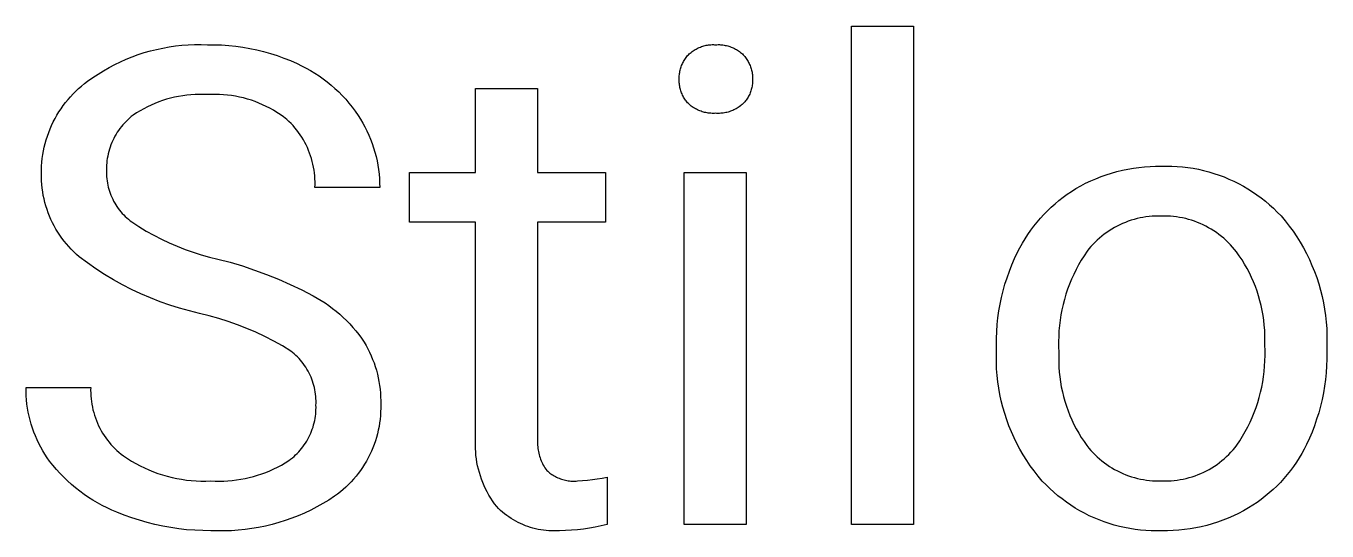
# Model space of a CAD drawing. Header units: millimetres. Extents: x -1893 to 2799, y -925 to 2353.
# Drawn here: x 1375.3 to 1449, y -719 to -690.5 of the extents above; entities that cross this region are included whole.
import ezdxf

# ---------------------------------------------------------------- set-up
doc = ezdxf.new("R2010")
doc.units = ezdxf.units.MM
doc.header["$MEASUREMENT"] = 0
doc.layers.add('Domyslna', color=7, linetype='Continuous', true_color=0x000000)

msp = doc.modelspace()

# ---------------------------------------------------------------- linework, layer by layer
at = {"layer": 'Domyslna'}
for p, q in [((1422.044, -718.653), (1422.044, -690.467)), ((1422.044, -690.467), (1425.556, -690.467)), ((1425.556, -690.467), (1425.556, -718.653)), ((1381.686, -692.085), (1382.03, -691.973)), ((1382.03, -691.973), (1382.378, -691.874)), ((1382.378, -691.874), (1382.729, -691.786)), ((1382.729, -691.786), (1383.082, -691.711)), ((1383.082, -691.711), (1383.438, -691.648)), ((1383.438, -691.648), (1383.796, -691.596)), ((1383.796, -691.596), (1384.156, -691.557)), ((1384.156, -691.557), (1384.516, -691.531)), ((1384.516, -691.531), (1384.877, -691.516)), ((1384.877, -691.516), (1385.239, -691.514)), ((1385.239, -691.514), (1385.6, -691.524)), ((1385.6, -691.524), (1386.002, -691.524)), ((1386.002, -691.524), (1386.404, -691.538)), ((1386.404, -691.538), (1386.805, -691.565)), ((1386.805, -691.565), (1387.205, -691.606)), ((1387.205, -691.606), (1387.603, -691.662)), ((1387.603, -691.662), (1387.999, -691.73)), ((1387.999, -691.73), (1388.393, -691.813)), ((1388.393, -691.813), (1388.783, -691.909)), ((1388.783, -691.909), (1389.17, -692.018)), ((1412.919, -692), (1412.971, -691.956)), ((1412.971, -691.956), (1413.025, -691.915)), ((1413.025, -691.915), (1413.08, -691.875)), ((1413.08, -691.875), (1413.136, -691.837)), ((1413.136, -691.837), (1413.194, -691.802)), ((1413.194, -691.802), (1413.253, -691.768)), ((1413.253, -691.768), (1413.313, -691.736)), ((1413.313, -691.736), (1413.374, -691.706)), ((1413.374, -691.706), (1413.436, -691.679)), ((1413.436, -691.679), (1413.499, -691.653)), ((1413.499, -691.653), (1413.562, -691.63)), ((1413.562, -691.63), (1413.627, -691.608)), ((1413.627, -691.608), (1413.692, -691.59)), ((1413.692, -691.59), (1413.758, -691.573)), ((1413.758, -691.573), (1413.824, -691.558)), ((1413.824, -691.558), (1413.891, -691.546)), ((1413.891, -691.546), (1413.958, -691.536)), ((1413.958, -691.536), (1414.026, -691.528)), ((1414.026, -691.528), (1414.093, -691.523)), ((1414.093, -691.523), (1414.161, -691.52)), ((1414.161, -691.52), (1414.229, -691.519)), ((1414.229, -691.519), (1414.297, -691.521)), ((1414.297, -691.521), (1414.365, -691.524)), ((1414.365, -691.524), (1414.433, -691.521)), ((1414.433, -691.521), (1414.501, -691.519)), ((1414.501, -691.519), (1414.569, -691.52)), ((1414.569, -691.52), (1414.637, -691.523)), ((1414.637, -691.523), (1414.705, -691.529)), ((1414.705, -691.529), (1414.773, -691.537)), ((1414.773, -691.537), (1414.84, -691.547)), ((1414.84, -691.547), (1414.907, -691.559)), ((1414.907, -691.559), (1414.974, -691.573)), ((1414.974, -691.573), (1415.04, -691.59)), ((1415.04, -691.59), (1415.106, -691.609)), ((1415.106, -691.609), (1415.17, -691.63)), ((1415.17, -691.63), (1415.234, -691.654)), ((1415.234, -691.654), (1415.298, -691.679)), ((1415.298, -691.679), (1415.36, -691.707)), ((1415.36, -691.707), (1415.421, -691.737)), ((1415.421, -691.737), (1415.482, -691.768)), ((1415.482, -691.768), (1415.541, -691.802)), ((1415.541, -691.802), (1415.599, -691.838)), ((1415.599, -691.838), (1415.656, -691.876)), ((1415.656, -691.876), (1415.711, -691.915)), ((1415.711, -691.915), (1415.766, -691.957)), ((1415.766, -691.957), (1415.818, -692)), ((1380.034, -692.813), (1380.355, -692.645)), ((1380.355, -692.645), (1380.68, -692.488)), ((1380.68, -692.488), (1381.011, -692.342)), ((1381.011, -692.342), (1381.347, -692.208)), ((1381.347, -692.208), (1381.686, -692.085)), ((1389.17, -692.018), (1389.553, -692.141)), ((1389.553, -692.141), (1389.932, -692.276)), ((1389.932, -692.276), (1390.305, -692.425)), ((1390.305, -692.425), (1390.673, -692.587)), ((1390.673, -692.587), (1390.932, -692.71)), ((1390.932, -692.71), (1391.187, -692.842)), ((1412.411, -692.767), (1412.434, -692.705)), ((1412.434, -692.705), (1412.459, -692.644)), ((1412.459, -692.644), (1412.487, -692.583)), ((1412.487, -692.583), (1412.516, -692.524)), ((1412.516, -692.524), (1412.547, -692.466)), ((1412.547, -692.466), (1412.581, -692.408)), ((1412.581, -692.408), (1412.616, -692.352)), ((1412.616, -692.352), (1412.653, -692.298)), ((1412.653, -692.298), (1412.692, -692.244)), ((1412.692, -692.244), (1412.732, -692.192)), ((1412.732, -692.192), (1412.775, -692.141)), ((1412.775, -692.141), (1412.818, -692.091)), ((1412.818, -692.091), (1412.868, -692.045)), ((1412.868, -692.045), (1412.919, -692)), ((1415.818, -692), (1415.87, -692.045)), ((1415.87, -692.045), (1415.919, -692.091)), ((1415.919, -692.091), (1415.964, -692.14)), ((1415.964, -692.14), (1416.007, -692.191)), ((1416.007, -692.191), (1416.048, -692.243)), ((1416.048, -692.243), (1416.087, -692.297)), ((1416.087, -692.297), (1416.125, -692.351)), ((1416.125, -692.351), (1416.161, -692.407)), ((1416.161, -692.407), (1416.194, -692.464)), ((1416.194, -692.464), (1416.226, -692.523)), ((1416.226, -692.523), (1416.256, -692.582)), ((1416.256, -692.582), (1416.284, -692.642)), ((1416.284, -692.642), (1416.309, -692.703)), ((1416.309, -692.703), (1416.333, -692.765)), ((1378.817, -693.591), (1379.111, -693.381)), ((1379.111, -693.381), (1379.412, -693.182)), ((1379.412, -693.182), (1379.72, -692.992)), ((1379.72, -692.992), (1380.034, -692.813)), ((1391.187, -692.842), (1391.437, -692.983)), ((1391.437, -692.983), (1391.682, -693.132)), ((1391.682, -693.132), (1391.921, -693.29)), ((1391.921, -693.29), (1392.155, -693.456)), ((1412.296, -693.415), (1412.298, -693.349)), ((1412.297, -693.481), (1412.296, -693.415)), ((1412.298, -693.349), (1412.302, -693.283)), ((1412.302, -693.283), (1412.308, -693.217)), ((1412.308, -693.217), (1412.316, -693.151)), ((1412.316, -693.151), (1412.326, -693.086)), ((1412.326, -693.086), (1412.339, -693.021)), ((1412.339, -693.021), (1412.354, -692.957)), ((1412.354, -692.957), (1412.371, -692.893)), ((1412.371, -692.893), (1412.39, -692.829)), ((1412.39, -692.829), (1412.411, -692.767)), ((1416.333, -692.765), (1416.355, -692.828)), ((1416.355, -692.828), (1416.374, -692.891)), ((1416.374, -692.891), (1416.391, -692.955)), ((1416.391, -692.955), (1416.406, -693.02)), ((1416.406, -693.02), (1416.419, -693.085)), ((1416.419, -693.085), (1416.43, -693.151)), ((1416.43, -693.151), (1416.438, -693.216)), ((1416.438, -693.216), (1416.444, -693.282)), ((1416.444, -693.282), (1416.448, -693.349)), ((1416.448, -693.349), (1416.45, -693.415)), ((1416.45, -693.415), (1416.449, -693.481)), ((1378.003, -694.304), (1378.156, -694.15)), ((1378.156, -694.15), (1378.314, -694.002)), ((1378.314, -694.002), (1378.477, -693.86)), ((1378.477, -693.86), (1378.645, -693.723)), ((1378.645, -693.723), (1378.817, -693.591)), ((1392.155, -693.456), (1392.383, -693.63)), ((1392.383, -693.63), (1392.605, -693.811)), ((1392.605, -693.811), (1392.82, -694.001)), ((1392.82, -694.001), (1393.029, -694.197)), ((1400.777, -698.747), (1400.777, -693.991)), ((1400.777, -693.991), (1404.288, -693.991)), ((1404.288, -693.991), (1404.288, -698.747)), ((1412.296, -693.547), (1412.297, -693.481)), ((1412.297, -693.612), (1412.296, -693.547)), ((1412.301, -693.678), (1412.297, -693.612)), ((1412.307, -693.743), (1412.301, -693.678)), ((1412.315, -693.808), (1412.307, -693.743)), ((1412.325, -693.872), (1412.315, -693.808)), ((1412.338, -693.937), (1412.325, -693.872)), ((1412.352, -694), (1412.338, -693.937)), ((1412.369, -694.064), (1412.352, -694)), ((1412.388, -694.126), (1412.369, -694.064)), ((1412.409, -694.188), (1412.388, -694.126)), ((1412.433, -694.249), (1412.409, -694.188)), ((1416.335, -694.19), (1416.311, -694.251)), ((1416.356, -694.128), (1416.335, -694.19)), ((1416.375, -694.065), (1416.356, -694.128)), ((1416.393, -694.002), (1416.375, -694.065)), ((1416.408, -693.938), (1416.393, -694.002)), ((1416.42, -693.873), (1416.408, -693.938)), ((1416.431, -693.809), (1416.42, -693.873)), ((1416.439, -693.743), (1416.431, -693.809)), ((1416.445, -693.678), (1416.439, -693.743)), ((1416.449, -693.613), (1416.445, -693.678)), ((1416.449, -693.481), (1416.45, -693.547)), ((1416.45, -693.547), (1416.449, -693.613)), ((1377.445, -694.966), (1377.576, -694.794)), ((1377.576, -694.794), (1377.713, -694.626)), ((1377.713, -694.626), (1377.855, -694.462)), ((1377.855, -694.462), (1378.003, -694.304)), ((1382.628, -694.841), (1382.413, -694.934)), ((1382.845, -694.755), (1382.628, -694.841)), ((1383.066, -694.678), (1382.845, -694.755)), ((1383.289, -694.607), (1383.066, -694.678)), ((1383.514, -694.545), (1383.289, -694.607)), ((1383.742, -694.49), (1383.514, -694.545)), ((1383.971, -694.444), (1383.742, -694.49)), ((1384.201, -694.405), (1383.971, -694.444)), ((1384.433, -694.375), (1384.201, -694.405)), ((1384.666, -694.352), (1384.433, -694.375)), ((1384.899, -694.338), (1384.666, -694.352)), ((1385.133, -694.331), (1384.899, -694.338)), ((1385.367, -694.333), (1385.133, -694.331)), ((1385.6, -694.343), (1385.367, -694.333)), ((1385.829, -694.332), (1385.6, -694.343)), ((1386.059, -694.33), (1385.829, -694.332)), ((1386.288, -694.335), (1386.059, -694.33)), ((1386.517, -694.349), (1386.288, -694.335)), ((1386.745, -694.37), (1386.517, -694.349)), ((1386.972, -694.4), (1386.745, -694.37)), ((1387.199, -694.437), (1386.972, -694.4)), ((1387.423, -694.482), (1387.199, -694.437)), ((1387.647, -694.535), (1387.423, -694.482)), ((1387.868, -694.596), (1387.647, -694.535)), ((1388.087, -694.664), (1387.868, -694.596)), ((1388.303, -694.74), (1388.087, -694.664)), ((1388.516, -694.823), (1388.303, -694.74)), ((1388.727, -694.914), (1388.516, -694.823)), ((1388.934, -695.012), (1388.727, -694.914)), ((1393.029, -694.197), (1393.23, -694.401)), ((1393.23, -694.401), (1393.425, -694.612)), ((1393.425, -694.612), (1393.612, -694.829)), ((1393.612, -694.829), (1393.791, -695.053)), ((1412.458, -694.31), (1412.433, -694.249)), ((1412.486, -694.369), (1412.458, -694.31)), ((1412.515, -694.428), (1412.486, -694.369)), ((1412.546, -694.485), (1412.515, -694.428)), ((1412.58, -694.541), (1412.546, -694.485)), ((1412.615, -694.596), (1412.58, -694.541)), ((1412.652, -694.65), (1412.615, -694.596)), ((1412.691, -694.703), (1412.652, -694.65)), ((1412.732, -694.754), (1412.691, -694.703)), ((1412.774, -694.804), (1412.732, -694.754)), ((1412.818, -694.852), (1412.774, -694.804)), ((1412.871, -694.899), (1412.818, -694.852)), ((1412.924, -694.945), (1412.871, -694.899)), ((1415.867, -694.899), (1415.813, -694.945)), ((1415.919, -694.852), (1415.867, -694.899)), ((1415.964, -694.804), (1415.919, -694.852)), ((1416.007, -694.755), (1415.964, -694.804)), ((1416.049, -694.704), (1416.007, -694.755)), ((1416.088, -694.651), (1416.049, -694.704)), ((1416.126, -694.598), (1416.088, -694.651)), ((1416.162, -694.543), (1416.126, -694.598)), ((1416.195, -694.486), (1416.162, -694.543)), ((1416.227, -694.429), (1416.195, -694.486)), ((1416.257, -694.371), (1416.227, -694.429)), ((1416.285, -694.311), (1416.257, -694.371)), ((1416.311, -694.251), (1416.285, -694.311)), ((1376.982, -695.698), (1377.088, -695.509)), ((1377.088, -695.509), (1377.201, -695.324)), ((1377.201, -695.324), (1377.32, -695.143)), ((1377.32, -695.143), (1377.445, -694.966)), ((1381.293, -695.59), (1381.192, -695.675)), ((1381.396, -695.507), (1381.293, -695.59)), ((1381.592, -695.379), (1381.396, -695.507)), ((1381.791, -695.257), (1381.592, -695.379)), ((1381.995, -695.142), (1381.791, -695.257)), ((1382.202, -695.034), (1381.995, -695.142)), ((1382.413, -694.934), (1382.202, -695.034)), ((1389.138, -695.118), (1388.934, -695.012)), ((1389.338, -695.23), (1389.138, -695.118)), ((1389.534, -695.349), (1389.338, -695.23)), ((1389.725, -695.475), (1389.534, -695.349)), ((1389.912, -695.608), (1389.725, -695.475)), ((1390.095, -695.747), (1389.912, -695.608)), ((1393.791, -695.053), (1393.963, -695.283)), ((1393.963, -695.283), (1394.126, -695.518)), ((1394.126, -695.518), (1394.264, -695.733)), ((1412.979, -694.989), (1412.924, -694.945)), ((1413.036, -695.03), (1412.979, -694.989)), ((1413.094, -695.07), (1413.036, -695.03)), ((1413.154, -695.108), (1413.094, -695.07)), ((1413.214, -695.143), (1413.154, -695.108)), ((1413.276, -695.177), (1413.214, -695.143)), ((1413.339, -695.208), (1413.276, -695.177)), ((1413.403, -695.237), (1413.339, -695.208)), ((1413.468, -695.264), (1413.403, -695.237)), ((1413.534, -695.289), (1413.468, -695.264)), ((1413.601, -695.311), (1413.534, -695.289)), ((1413.668, -695.331), (1413.601, -695.311)), ((1413.736, -695.349), (1413.668, -695.331)), ((1413.805, -695.364), (1413.736, -695.349)), ((1413.874, -695.377), (1413.805, -695.364)), ((1413.944, -695.387), (1413.874, -695.377)), ((1414.013, -695.396), (1413.944, -695.387)), ((1414.084, -695.401), (1414.013, -695.396)), ((1414.154, -695.405), (1414.084, -695.401)), ((1414.224, -695.405), (1414.154, -695.405)), ((1414.294, -695.404), (1414.224, -695.405)), ((1414.365, -695.4), (1414.294, -695.404)), ((1414.435, -695.404), (1414.365, -695.4)), ((1414.506, -695.405), (1414.435, -695.404)), ((1414.576, -695.404), (1414.506, -695.405)), ((1414.647, -695.401), (1414.576, -695.404)), ((1414.717, -695.395), (1414.647, -695.401)), ((1414.788, -695.387), (1414.717, -695.395)), ((1414.857, -695.376), (1414.788, -695.387)), ((1414.927, -695.363), (1414.857, -695.376)), ((1414.996, -695.348), (1414.927, -695.363)), ((1415.064, -695.33), (1414.996, -695.348)), ((1415.132, -695.31), (1415.064, -695.33)), ((1415.199, -695.288), (1415.132, -695.31)), ((1415.265, -695.263), (1415.199, -695.288)), ((1415.331, -695.236), (1415.265, -695.263)), ((1415.395, -695.207), (1415.331, -695.236)), ((1415.458, -695.176), (1415.395, -695.207)), ((1415.521, -695.143), (1415.458, -695.176)), ((1415.582, -695.107), (1415.521, -695.143)), ((1415.641, -695.069), (1415.582, -695.107)), ((1415.7, -695.03), (1415.641, -695.069)), ((1415.757, -694.988), (1415.7, -695.03)), ((1415.813, -694.945), (1415.757, -694.988)), ((1376.622, -696.485), (1376.702, -696.284)), ((1376.702, -696.284), (1376.788, -696.086)), ((1376.788, -696.086), (1376.882, -695.89)), ((1376.882, -695.89), (1376.982, -695.698)), ((1380.576, -696.366), (1380.502, -696.476)), ((1380.653, -696.259), (1380.576, -696.366)), ((1380.735, -696.154), (1380.653, -696.259)), ((1380.819, -696.052), (1380.735, -696.154)), ((1380.907, -695.953), (1380.819, -696.052)), ((1380.999, -695.857), (1380.907, -695.953)), ((1381.094, -695.765), (1380.999, -695.857)), ((1381.192, -695.675), (1381.094, -695.765)), ((1390.216, -695.86), (1390.095, -695.747)), ((1390.333, -695.978), (1390.216, -695.86)), ((1390.446, -696.099), (1390.333, -695.978)), ((1390.554, -696.224), (1390.446, -696.099)), ((1390.659, -696.353), (1390.554, -696.224)), ((1390.759, -696.486), (1390.659, -696.353)), ((1394.264, -695.733), (1394.393, -695.952)), ((1394.393, -695.952), (1394.515, -696.175)), ((1394.515, -696.175), (1394.63, -696.402)), ((1376.371, -697.314), (1376.423, -697.104)), ((1376.423, -697.104), (1376.482, -696.896)), ((1376.482, -696.896), (1376.548, -696.689)), ((1376.548, -696.689), (1376.622, -696.485)), ((1380.192, -697.061), (1380.142, -697.183)), ((1380.246, -696.939), (1380.192, -697.061)), ((1380.304, -696.82), (1380.246, -696.939)), ((1380.366, -696.703), (1380.304, -696.82)), ((1380.432, -696.589), (1380.366, -696.703)), ((1380.502, -696.476), (1380.432, -696.589)), ((1390.854, -696.621), (1390.759, -696.486)), ((1390.945, -696.76), (1390.854, -696.621)), ((1391.031, -696.902), (1390.945, -696.76)), ((1391.112, -697.046), (1391.031, -696.902)), ((1391.188, -697.194), (1391.112, -697.046)), ((1394.63, -696.402), (1394.736, -696.634)), ((1394.736, -696.634), (1394.834, -696.868)), ((1394.834, -696.868), (1394.924, -697.107)), ((1394.924, -697.107), (1395.005, -697.348)), ((1376.258, -697.954), (1376.288, -697.74)), ((1376.288, -697.74), (1376.326, -697.526)), ((1376.326, -697.526), (1376.371, -697.314)), ((1379.958, -697.819), (1379.935, -697.949)), ((1379.986, -697.689), (1379.958, -697.819)), ((1380.019, -697.561), (1379.986, -697.689)), ((1380.056, -697.434), (1380.019, -697.561)), ((1380.097, -697.308), (1380.056, -697.434)), ((1380.142, -697.183), (1380.097, -697.308)), ((1391.259, -697.344), (1391.188, -697.194)), ((1391.325, -697.496), (1391.259, -697.344)), ((1391.386, -697.65), (1391.325, -697.496)), ((1391.441, -697.806), (1391.386, -697.65)), ((1391.491, -697.964), (1391.441, -697.806)), ((1395.005, -697.348), (1395.078, -697.592)), ((1395.078, -697.592), (1395.143, -697.838)), ((1395.143, -697.838), (1395.199, -698.086)), ((1376.209, -698.819), (1376.21, -698.602)), ((1376.21, -698.602), (1376.219, -698.385)), ((1376.219, -698.385), (1376.235, -698.169)), ((1376.235, -698.169), (1376.258, -697.954)), ((1379.886, -698.477), (1379.885, -698.609)), ((1379.891, -698.344), (1379.886, -698.477)), ((1379.901, -698.212), (1379.891, -698.344)), ((1379.916, -698.08), (1379.901, -698.212)), ((1379.935, -697.949), (1379.916, -698.08)), ((1391.536, -698.124), (1391.491, -697.964)), ((1391.575, -698.285), (1391.536, -698.124)), ((1391.609, -698.448), (1391.575, -698.285)), ((1391.637, -698.611), (1391.609, -698.448)), ((1395.199, -698.086), (1395.246, -698.336)), ((1395.246, -698.336), (1395.285, -698.588)), ((1395.285, -698.588), (1395.314, -698.841)), ((1437.375, -698.62), (1437.684, -698.556)), ((1437.684, -698.556), (1437.995, -698.502)), ((1437.995, -698.502), (1438.308, -698.459)), ((1438.308, -698.459), (1438.623, -698.427)), ((1438.623, -698.427), (1438.938, -698.405)), ((1438.938, -698.405), (1439.253, -698.394)), ((1439.253, -698.394), (1439.569, -698.395)), ((1439.569, -698.395), (1439.872, -698.388)), ((1439.872, -698.388), (1440.175, -698.393)), ((1440.175, -698.393), (1440.478, -698.407)), ((1440.478, -698.407), (1440.78, -698.432)), ((1440.78, -698.432), (1441.08, -698.468)), ((1441.08, -698.468), (1441.38, -698.513)), ((1441.38, -698.513), (1441.677, -698.569)), ((1441.677, -698.569), (1441.973, -698.636)), ((1376.21, -699.023), (1376.209, -698.819)), ((1376.217, -699.228), (1376.21, -699.023)), ((1376.232, -699.432), (1376.217, -699.228)), ((1379.885, -698.609), (1379.889, -698.741)), ((1379.889, -698.741), (1379.891, -698.863)), ((1379.891, -698.863), (1379.897, -698.983)), ((1379.897, -698.983), (1379.908, -699.104)), ((1379.908, -699.104), (1379.923, -699.224)), ((1379.923, -699.224), (1379.942, -699.344)), ((1391.659, -698.775), (1391.637, -698.611)), ((1391.676, -698.94), (1391.659, -698.775)), ((1391.688, -699.106), (1391.676, -698.94)), ((1391.693, -699.271), (1391.688, -699.106)), ((1391.694, -699.437), (1391.693, -699.271)), ((1395.314, -698.841), (1395.335, -699.094)), ((1395.335, -699.094), (1395.347, -699.349)), ((1397.04, -701.566), (1397.04, -698.747)), ((1397.04, -698.747), (1400.777, -698.747)), ((1404.288, -698.747), (1408.119, -698.747)), ((1408.119, -698.747), (1408.119, -701.566)), ((1412.582, -718.653), (1412.582, -698.747)), ((1412.582, -698.747), (1416.093, -698.747)), ((1416.093, -698.747), (1416.093, -718.653)), ((1435.297, -699.361), (1435.582, -699.225)), ((1435.582, -699.225), (1435.871, -699.099)), ((1435.871, -699.099), (1436.165, -698.982)), ((1436.165, -698.982), (1436.463, -698.876)), ((1436.463, -698.876), (1436.764, -698.78)), ((1436.764, -698.78), (1437.068, -698.695)), ((1437.068, -698.695), (1437.375, -698.62)), ((1441.973, -698.636), (1442.266, -698.712)), ((1442.266, -698.712), (1442.556, -698.798)), ((1442.556, -698.798), (1442.844, -698.895)), ((1442.844, -698.895), (1443.127, -699.001)), ((1443.127, -699.001), (1443.407, -699.117)), ((1443.407, -699.117), (1443.683, -699.243)), ((1443.683, -699.243), (1443.954, -699.378)), ((1376.253, -699.636), (1376.232, -699.432)), ((1376.281, -699.839), (1376.253, -699.636)), ((1376.316, -700.041), (1376.281, -699.839)), ((1376.358, -700.241), (1376.316, -700.041)), ((1379.942, -699.344), (1379.965, -699.462)), ((1379.965, -699.462), (1379.993, -699.58)), ((1379.993, -699.58), (1380.024, -699.697)), ((1380.024, -699.697), (1380.06, -699.813)), ((1380.06, -699.813), (1380.099, -699.927)), ((1380.099, -699.927), (1380.143, -700.04)), ((1380.143, -700.04), (1380.19, -700.152)), ((1391.688, -699.603), (1391.694, -699.437)), ((1395.35, -699.603), (1391.688, -699.603)), ((1395.347, -699.349), (1395.35, -699.603)), ((1434.017, -700.151), (1434.253, -699.98)), ((1434.253, -699.98), (1434.495, -699.817)), ((1434.495, -699.817), (1434.741, -699.662)), ((1434.741, -699.662), (1435.016, -699.507)), ((1435.016, -699.507), (1435.297, -699.361)), ((1443.954, -699.378), (1444.22, -699.522)), ((1444.22, -699.522), (1444.482, -699.675)), ((1444.482, -699.675), (1444.737, -699.837)), ((1444.737, -699.837), (1444.987, -700.008)), ((1444.987, -700.008), (1445.231, -700.188)), ((1376.407, -700.44), (1376.358, -700.241)), ((1376.463, -700.637), (1376.407, -700.44)), ((1376.525, -700.833), (1376.463, -700.637)), ((1380.19, -700.152), (1380.241, -700.262)), ((1380.241, -700.262), (1380.296, -700.369)), ((1380.296, -700.369), (1380.355, -700.475)), ((1380.355, -700.475), (1380.417, -700.579)), ((1380.417, -700.579), (1380.483, -700.68)), ((1380.483, -700.68), (1380.553, -700.779)), ((1380.553, -700.779), (1380.626, -700.876)), ((1433.135, -700.911), (1433.346, -700.71)), ((1433.346, -700.71), (1433.564, -700.516)), ((1433.564, -700.516), (1433.787, -700.329)), ((1433.787, -700.329), (1434.017, -700.151)), ((1445.231, -700.188), (1445.469, -700.376)), ((1445.469, -700.376), (1445.7, -700.571)), ((1445.7, -700.571), (1445.924, -700.775)), ((1445.924, -700.775), (1446.142, -700.986)), ((1376.593, -701.026), (1376.525, -700.833)), ((1376.668, -701.216), (1376.593, -701.026)), ((1376.75, -701.404), (1376.668, -701.216)), ((1376.838, -701.589), (1376.75, -701.404)), ((1380.626, -700.876), (1380.702, -700.97)), ((1380.702, -700.97), (1380.782, -701.061)), ((1380.782, -701.061), (1380.864, -701.15)), ((1380.864, -701.15), (1380.95, -701.235)), ((1380.95, -701.235), (1381.039, -701.318)), ((1381.039, -701.318), (1381.13, -701.397)), ((1381.13, -701.397), (1381.224, -701.474)), ((1381.224, -701.474), (1381.321, -701.546)), ((1381.321, -701.546), (1381.727, -701.811)), ((1432.545, -701.554), (1432.735, -701.333)), ((1432.735, -701.333), (1432.932, -701.118)), ((1432.932, -701.118), (1433.135, -700.911)), ((1437.71, -701.508), (1437.549, -701.569)), ((1437.873, -701.453), (1437.71, -701.508)), ((1438.038, -701.403), (1437.873, -701.453)), ((1438.205, -701.359), (1438.038, -701.403)), ((1438.372, -701.321), (1438.205, -701.359)), ((1438.541, -701.288), (1438.372, -701.321)), ((1438.711, -701.261), (1438.541, -701.288)), ((1438.882, -701.24), (1438.711, -701.261)), ((1439.053, -701.225), (1438.882, -701.24)), ((1439.225, -701.215), (1439.053, -701.225)), ((1439.397, -701.211), (1439.225, -701.215)), ((1439.569, -701.213), (1439.397, -701.211)), ((1439.744, -701.211), (1439.569, -701.213)), ((1439.919, -701.214), (1439.744, -701.211)), ((1440.094, -701.224), (1439.919, -701.214)), ((1440.268, -701.239), (1440.094, -701.224)), ((1440.441, -701.26), (1440.268, -701.239)), ((1440.614, -701.287), (1440.441, -701.26)), ((1440.786, -701.32), (1440.614, -701.287)), ((1440.956, -701.359), (1440.786, -701.32)), ((1441.125, -701.403), (1440.956, -701.359)), ((1441.293, -701.453), (1441.125, -701.403)), ((1441.459, -701.509), (1441.293, -701.453)), ((1441.622, -701.57), (1441.459, -701.509)), ((1446.142, -700.986), (1446.351, -701.205)), ((1446.351, -701.205), (1446.588, -701.487)), ((1446.588, -701.487), (1446.815, -701.777)), ((1376.932, -701.771), (1376.838, -701.589)), ((1377.032, -701.95), (1376.932, -701.771)), ((1377.139, -702.125), (1377.032, -701.95)), ((1377.251, -702.296), (1377.139, -702.125)), ((1381.727, -701.811), (1382.143, -702.062)), ((1382.143, -702.062), (1382.567, -702.298)), ((1400.777, -701.566), (1397.04, -701.566)), ((1400.777, -713.768), (1400.777, -701.566)), ((1408.119, -701.566), (1404.288, -701.566)), ((1404.288, -701.566), (1404.288, -713.814)), ((1431.865, -702.499), (1432.023, -702.254)), ((1432.023, -702.254), (1432.189, -702.015)), ((1432.189, -702.015), (1432.363, -701.782)), ((1432.363, -701.782), (1432.545, -701.554)), ((1436.352, -702.24), (1436.216, -702.346)), ((1436.491, -702.139), (1436.352, -702.24)), ((1436.634, -702.042), (1436.491, -702.139)), ((1436.779, -701.951), (1436.634, -702.042)), ((1436.928, -701.864), (1436.779, -701.951)), ((1437.079, -701.782), (1436.928, -701.864)), ((1437.234, -701.706), (1437.079, -701.782)), ((1437.39, -701.635), (1437.234, -701.706)), ((1437.549, -701.569), (1437.39, -701.635)), ((1441.784, -701.637), (1441.622, -701.57)), ((1441.943, -701.709), (1441.784, -701.637)), ((1442.1, -701.787), (1441.943, -701.709)), ((1442.254, -701.87), (1442.1, -701.787)), ((1442.405, -701.958), (1442.254, -701.87)), ((1442.553, -702.051), (1442.405, -701.958)), ((1442.698, -702.149), (1442.553, -702.051)), ((1442.839, -702.252), (1442.698, -702.149)), ((1442.977, -702.359), (1442.839, -702.252)), ((1446.815, -701.777), (1447.032, -702.075)), ((1447.032, -702.075), (1447.238, -702.381)), ((1377.369, -702.464), (1377.251, -702.296)), ((1377.492, -702.627), (1377.369, -702.464)), ((1377.621, -702.786), (1377.492, -702.627)), ((1377.755, -702.941), (1377.621, -702.786)), ((1377.895, -703.091), (1377.755, -702.941)), ((1382.567, -702.298), (1382.998, -702.52)), ((1382.998, -702.52), (1383.437, -702.726)), ((1383.437, -702.726), (1383.883, -702.918)), ((1383.883, -702.918), (1384.335, -703.094)), ((1431.441, -703.263), (1431.574, -703.003)), ((1431.574, -703.003), (1431.715, -702.749)), ((1431.715, -702.749), (1431.865, -702.499)), ((1435.596, -702.94), (1435.484, -703.071)), ((1435.712, -702.813), (1435.596, -702.94)), ((1435.832, -702.69), (1435.712, -702.813)), ((1435.956, -702.571), (1435.832, -702.69)), ((1436.084, -702.456), (1435.956, -702.571)), ((1436.216, -702.346), (1436.084, -702.456)), ((1443.111, -702.471), (1442.977, -702.359)), ((1443.241, -702.588), (1443.111, -702.471)), ((1443.367, -702.709), (1443.241, -702.588)), ((1443.489, -702.834), (1443.367, -702.709)), ((1443.607, -702.964), (1443.489, -702.834)), ((1443.72, -703.097), (1443.607, -702.964)), ((1447.238, -702.381), (1447.434, -702.693)), ((1447.434, -702.693), (1447.618, -703.012)), ((1447.618, -703.012), (1447.792, -703.337)), ((1378.039, -703.236), (1377.895, -703.091)), ((1378.188, -703.377), (1378.039, -703.236)), ((1378.342, -703.512), (1378.188, -703.377)), ((1378.81, -703.861), (1378.342, -703.512)), ((1384.335, -703.094), (1384.793, -703.255)), ((1384.793, -703.255), (1385.256, -703.4)), ((1385.256, -703.4), (1385.724, -703.529)), ((1385.724, -703.529), (1386.196, -703.642)), ((1386.196, -703.642), (1386.895, -703.829)), ((1431.12, -703.97), (1431.275, -703.613)), ((1431.275, -703.613), (1431.441, -703.263)), ((1435.048, -703.712), (1434.897, -703.973)), ((1435.208, -703.456), (1435.048, -703.712)), ((1435.377, -703.206), (1435.208, -703.456)), ((1435.484, -703.071), (1435.377, -703.206)), ((1443.829, -703.234), (1443.72, -703.097)), ((1443.992, -703.462), (1443.829, -703.234)), ((1444.147, -703.697), (1443.992, -703.462)), ((1444.294, -703.936), (1444.147, -703.697)), ((1447.792, -703.337), (1447.954, -703.668)), ((1447.954, -703.668), (1448.104, -704.005)), ((1379.29, -704.195), (1378.81, -703.861)), ((1379.78, -704.513), (1379.29, -704.195)), ((1386.895, -703.829), (1387.588, -704.036)), ((1387.588, -704.036), (1388.275, -704.265)), ((1388.275, -704.265), (1388.954, -704.515)), ((1430.848, -704.697), (1430.978, -704.331)), ((1430.978, -704.331), (1431.12, -703.97)), ((1434.754, -704.239), (1434.621, -704.51)), ((1434.897, -703.973), (1434.754, -704.239)), ((1444.433, -704.18), (1444.294, -703.936)), ((1444.564, -704.429), (1444.433, -704.18)), ((1444.686, -704.682), (1444.564, -704.429)), ((1448.104, -704.005), (1448.243, -704.346)), ((1448.243, -704.346), (1448.37, -704.692)), ((1380.281, -704.813), (1379.78, -704.513)), ((1380.792, -705.097), (1380.281, -704.813)), ((1381.312, -705.363), (1380.792, -705.097)), ((1388.954, -704.515), (1389.625, -704.785)), ((1389.625, -704.785), (1390.287, -705.076)), ((1390.287, -705.076), (1390.941, -705.387)), ((1430.626, -705.441), (1430.731, -705.067)), ((1430.731, -705.067), (1430.848, -704.697)), ((1434.382, -705.064), (1434.276, -705.347)), ((1434.497, -704.785), (1434.382, -705.064)), ((1434.621, -704.51), (1434.497, -704.785)), ((1444.799, -704.94), (1444.686, -704.682)), ((1444.903, -705.201), (1444.799, -704.94)), ((1444.999, -705.465), (1444.903, -705.201)), ((1448.37, -704.692), (1448.484, -705.043)), ((1448.484, -705.043), (1448.586, -705.397)), ((1381.841, -705.612), (1381.312, -705.363)), ((1382.378, -705.843), (1381.841, -705.612)), ((1382.922, -706.055), (1382.378, -705.843)), ((1390.941, -705.387), (1391.584, -705.718)), ((1391.584, -705.718), (1391.813, -705.846)), ((1391.813, -705.846), (1392.038, -705.982)), ((1430.455, -706.198), (1430.534, -705.818)), ((1430.534, -705.818), (1430.626, -705.441)), ((1434.095, -705.922), (1434.018, -706.214)), ((1434.181, -705.633), (1434.095, -705.922)), ((1434.276, -705.347), (1434.181, -705.633)), ((1445.085, -705.732), (1444.999, -705.465)), ((1445.162, -706.003), (1445.085, -705.732)), ((1448.586, -705.397), (1448.676, -705.754)), ((1448.676, -705.754), (1448.754, -706.114)), ((1383.473, -706.249), (1382.922, -706.055)), ((1384.03, -706.424), (1383.473, -706.249)), ((1384.593, -706.581), (1384.03, -706.424)), ((1385.161, -706.718), (1384.593, -706.581)), ((1392.038, -705.982), (1392.258, -706.124)), ((1392.258, -706.124), (1392.474, -706.274)), ((1392.474, -706.274), (1392.684, -706.431)), ((1392.684, -706.431), (1392.89, -706.595)), ((1392.89, -706.595), (1393.09, -706.765)), ((1430.336, -706.966), (1430.389, -706.581)), ((1430.389, -706.581), (1430.455, -706.198)), ((1433.952, -706.508), (1433.895, -706.805)), ((1434.018, -706.214), (1433.952, -706.508)), ((1445.23, -706.275), (1445.162, -706.003)), ((1445.288, -706.55), (1445.23, -706.275)), ((1445.338, -706.827), (1445.288, -706.55)), ((1448.754, -706.114), (1448.819, -706.477)), ((1448.819, -706.477), (1448.871, -706.842)), ((1385.706, -706.851), (1385.161, -706.718)), ((1386.247, -707.001), (1385.706, -706.851)), ((1386.782, -707.171), (1386.247, -707.001)), ((1387.311, -707.358), (1386.782, -707.171)), ((1387.833, -707.563), (1387.311, -707.358)), ((1393.09, -706.765), (1393.284, -706.942)), ((1393.284, -706.942), (1393.472, -707.125)), ((1393.472, -707.125), (1393.654, -707.314)), ((1393.654, -707.314), (1393.83, -707.509)), ((1430.269, -707.739), (1430.296, -707.352)), ((1430.296, -707.352), (1430.336, -706.966)), ((1433.813, -707.403), (1433.787, -707.703)), ((1433.849, -707.103), (1433.813, -707.403)), ((1433.895, -706.805), (1433.849, -707.103)), ((1445.377, -707.105), (1445.338, -706.827)), ((1445.407, -707.385), (1445.377, -707.105)), ((1445.428, -707.665), (1445.407, -707.385)), ((1448.871, -706.842), (1448.91, -707.208)), ((1448.91, -707.208), (1448.937, -707.576)), ((1388.348, -707.786), (1387.833, -707.563)), ((1388.855, -708.026), (1388.348, -707.786)), ((1389.353, -708.283), (1388.855, -708.026)), ((1393.83, -707.509), (1394, -707.709)), ((1394, -707.709), (1394.163, -707.915)), ((1394.163, -707.915), (1394.319, -708.126)), ((1394.319, -708.126), (1394.468, -708.342)), ((1430.255, -708.516), (1430.256, -708.127)), ((1430.256, -708.127), (1430.269, -707.739)), ((1433.771, -708.005), (1433.765, -708.306)), ((1433.787, -707.703), (1433.771, -708.005)), ((1445.439, -707.946), (1445.428, -707.665)), ((1445.44, -708.227), (1445.439, -707.946)), ((1448.937, -707.576), (1448.951, -707.944)), ((1448.951, -707.944), (1448.952, -708.313)), ((1389.843, -708.557), (1389.353, -708.283)), ((1390.323, -708.847), (1389.843, -708.557)), ((1390.421, -708.925), (1390.323, -708.847)), ((1394.468, -708.342), (1394.578, -708.531)), ((1394.578, -708.531), (1394.681, -708.722)), ((1394.681, -708.722), (1394.778, -708.918)), ((1430.244, -709.122), (1430.255, -708.755)), ((1430.255, -708.755), (1430.255, -708.516)), ((1433.765, -708.306), (1433.769, -708.608)), ((1433.769, -708.608), (1433.784, -708.909)), ((1433.784, -708.909), (1433.774, -709.19)), ((1445.432, -708.507), (1445.44, -708.227)), ((1445.445, -708.806), (1445.432, -708.507)), ((1445.448, -709.106), (1445.445, -708.806)), ((1448.952, -708.313), (1448.94, -708.681)), ((1448.94, -708.681), (1448.94, -708.92)), ((1390.517, -709.006), (1390.421, -708.925)), ((1390.61, -709.091), (1390.517, -709.006)), ((1390.7, -709.178), (1390.61, -709.091)), ((1390.786, -709.269), (1390.7, -709.178)), ((1390.87, -709.363), (1390.786, -709.269)), ((1390.95, -709.459), (1390.87, -709.363)), ((1391.027, -709.558), (1390.95, -709.459)), ((1391.1, -709.66), (1391.027, -709.558)), ((1394.778, -708.918), (1394.868, -709.116)), ((1394.868, -709.116), (1394.952, -709.317)), ((1394.952, -709.317), (1395.029, -709.521)), ((1395.029, -709.521), (1395.098, -709.727)), ((1430.246, -709.489), (1430.244, -709.122)), ((1430.26, -709.856), (1430.246, -709.489)), ((1433.774, -709.19), (1433.775, -709.472)), ((1433.775, -709.472), (1433.785, -709.753)), ((1445.425, -709.703), (1445.442, -709.405)), ((1445.442, -709.405), (1445.448, -709.106)), ((1448.94, -709.305), (1448.928, -709.689)), ((1448.94, -708.92), (1448.94, -709.305)), ((1391.17, -709.764), (1391.1, -709.66)), ((1391.236, -709.871), (1391.17, -709.764)), ((1391.299, -709.98), (1391.236, -709.871)), ((1391.358, -710.091), (1391.299, -709.98)), ((1391.412, -710.203), (1391.358, -710.091)), ((1391.463, -710.318), (1391.412, -710.203)), ((1391.51, -710.435), (1391.463, -710.318)), ((1395.098, -709.727), (1395.161, -709.936)), ((1395.161, -709.936), (1395.217, -710.146)), ((1395.217, -710.146), (1395.266, -710.359)), ((1395.266, -710.359), (1395.308, -710.573)), ((1430.287, -710.222), (1430.26, -709.856)), ((1430.327, -710.586), (1430.287, -710.222)), ((1433.785, -709.753), (1433.804, -710.033)), ((1433.804, -710.033), (1433.833, -710.313)), ((1433.833, -710.313), (1433.872, -710.592)), ((1445.316, -710.594), (1445.362, -710.298)), ((1445.362, -710.298), (1445.399, -710.001)), ((1445.399, -710.001), (1445.425, -709.703)), ((1448.902, -710.073), (1448.864, -710.455)), ((1448.928, -709.689), (1448.902, -710.073)), ((1375.338, -711.142), (1375.337, -710.908)), ((1375.337, -710.908), (1378.997, -710.908)), ((1378.997, -710.908), (1378.993, -711.067)), ((1378.993, -711.067), (1378.996, -711.226)), ((1391.553, -710.553), (1391.51, -710.435)), ((1391.592, -710.672), (1391.553, -710.553)), ((1391.626, -710.793), (1391.592, -710.672)), ((1391.656, -710.914), (1391.626, -710.793)), ((1391.683, -711.037), (1391.656, -710.914)), ((1391.704, -711.161), (1391.683, -711.037)), ((1395.308, -710.573), (1395.343, -710.788)), ((1395.343, -710.788), (1395.37, -711.004)), ((1395.37, -711.004), (1395.39, -711.221)), ((1430.38, -710.95), (1430.327, -710.586)), ((1430.445, -711.311), (1430.38, -710.95)), ((1433.872, -710.592), (1433.92, -710.869)), ((1433.92, -710.869), (1433.978, -711.144)), ((1445.194, -711.18), (1445.26, -710.888)), ((1445.26, -710.888), (1445.316, -710.594)), ((1448.812, -710.836), (1448.749, -711.215)), ((1448.864, -710.455), (1448.812, -710.836)), ((1375.347, -711.375), (1375.338, -711.142)), ((1375.364, -711.609), (1375.347, -711.375)), ((1375.389, -711.841), (1375.364, -711.609)), ((1375.422, -712.073), (1375.389, -711.841)), ((1378.996, -711.226), (1379.004, -711.385)), ((1379.004, -711.385), (1379.017, -711.543)), ((1379.017, -711.543), (1379.036, -711.701)), ((1379.036, -711.701), (1379.06, -711.858)), ((1391.722, -711.285), (1391.704, -711.161)), ((1391.735, -711.41), (1391.722, -711.285)), ((1391.744, -711.535), (1391.735, -711.41)), ((1391.749, -711.66), (1391.744, -711.535)), ((1391.745, -711.911), (1391.749, -711.786)), ((1391.749, -711.786), (1391.749, -711.66)), ((1395.39, -711.221), (1395.403, -711.438)), ((1395.403, -711.438), (1395.409, -711.656)), ((1395.409, -711.656), (1395.407, -711.874)), ((1430.522, -711.669), (1430.445, -711.311)), ((1430.612, -712.025), (1430.522, -711.669)), ((1433.978, -711.144), (1434.044, -711.417)), ((1434.044, -711.417), (1434.121, -711.688)), ((1434.121, -711.688), (1434.206, -711.956)), ((1444.939, -712.04), (1445.034, -711.756)), ((1445.034, -711.756), (1445.119, -711.469)), ((1445.119, -711.469), (1445.194, -711.18)), ((1448.672, -711.592), (1448.583, -711.966)), ((1448.749, -711.215), (1448.672, -711.592)), ((1375.463, -712.303), (1375.422, -712.073)), ((1375.511, -712.532), (1375.463, -712.303)), ((1375.568, -712.759), (1375.511, -712.532)), ((1379.06, -711.858), (1379.09, -712.014)), ((1379.09, -712.014), (1379.125, -712.17)), ((1379.125, -712.17), (1379.165, -712.323)), ((1379.165, -712.323), (1379.211, -712.476)), ((1379.211, -712.476), (1379.262, -712.626)), ((1391.695, -712.659), (1391.714, -712.535)), ((1391.714, -712.535), (1391.728, -712.411)), ((1391.728, -712.411), (1391.739, -712.286)), ((1391.739, -712.286), (1391.745, -712.161)), ((1391.747, -712.036), (1391.745, -711.911)), ((1391.745, -712.161), (1391.747, -712.036)), ((1395.391, -712.499), (1395.371, -712.707)), ((1395.403, -712.291), (1395.391, -712.499)), ((1395.409, -712.082), (1395.403, -712.291)), ((1395.407, -711.874), (1395.409, -712.082)), ((1430.715, -712.377), (1430.612, -712.025)), ((1430.829, -712.726), (1430.715, -712.377)), ((1434.206, -711.956), (1434.3, -712.221)), ((1434.3, -712.221), (1434.404, -712.483)), ((1434.404, -712.483), (1434.516, -712.74)), ((1444.723, -712.597), (1444.836, -712.32)), ((1444.836, -712.32), (1444.939, -712.04)), ((1448.482, -712.337), (1448.368, -712.704)), ((1448.583, -711.966), (1448.482, -712.337)), ((1375.632, -712.984), (1375.568, -712.759)), ((1375.703, -713.207), (1375.632, -712.984)), ((1375.782, -713.427), (1375.703, -713.207)), ((1379.262, -712.626), (1379.318, -712.775)), ((1379.318, -712.775), (1379.379, -712.922)), ((1379.379, -712.922), (1379.445, -713.067)), ((1379.445, -713.067), (1379.516, -713.209)), ((1379.516, -713.209), (1379.592, -713.349)), ((1391.495, -713.381), (1391.538, -713.264)), ((1391.538, -713.264), (1391.578, -713.145)), ((1391.578, -713.145), (1391.613, -713.025)), ((1391.613, -713.025), (1391.644, -712.904)), ((1391.644, -712.904), (1391.672, -712.782)), ((1391.672, -712.782), (1391.695, -712.659)), ((1395.27, -713.324), (1395.223, -713.527)), ((1395.311, -713.12), (1395.27, -713.324)), ((1395.345, -712.914), (1395.311, -713.12)), ((1395.371, -712.707), (1395.345, -712.914)), ((1430.956, -713.071), (1430.829, -712.726)), ((1431.094, -713.41), (1430.956, -713.071)), ((1434.516, -712.74), (1434.637, -712.994)), ((1434.637, -712.994), (1434.766, -713.244)), ((1434.766, -713.244), (1434.904, -713.489)), ((1444.329, -713.404), (1444.469, -713.139)), ((1444.469, -713.139), (1444.6, -712.87)), ((1444.6, -712.87), (1444.723, -712.597)), ((1448.242, -713.068), (1448.105, -713.427)), ((1448.368, -712.704), (1448.242, -713.068)), ((1375.869, -713.645), (1375.782, -713.427)), ((1375.963, -713.859), (1375.869, -713.645)), ((1376.064, -714.07), (1375.963, -713.859)), ((1379.592, -713.349), (1379.673, -713.486)), ((1379.673, -713.486), (1379.759, -713.62)), ((1379.759, -713.62), (1379.849, -713.751)), ((1379.849, -713.751), (1379.943, -713.879)), ((1379.943, -713.879), (1380.042, -714.003)), ((1380.042, -714.003), (1380.145, -714.124)), ((1391.083, -714.152), (1391.153, -714.048)), ((1391.153, -714.048), (1391.219, -713.942)), ((1391.219, -713.942), (1391.282, -713.834)), ((1391.282, -713.834), (1391.341, -713.723)), ((1391.341, -713.723), (1391.396, -713.611)), ((1391.396, -713.611), (1391.447, -713.497)), ((1391.447, -713.497), (1391.495, -713.381)), ((1395.107, -713.928), (1395.039, -714.125)), ((1395.168, -713.729), (1395.107, -713.928)), ((1395.223, -713.527), (1395.168, -713.729)), ((1400.765, -714.162), (1400.768, -713.965)), ((1400.768, -713.965), (1400.777, -713.768)), ((1404.283, -713.904), (1404.281, -713.994)), ((1404.281, -713.994), (1404.282, -714.084)), ((1404.288, -713.814), (1404.283, -713.904)), ((1431.245, -713.745), (1431.094, -713.41)), ((1431.406, -714.074), (1431.245, -713.745)), ((1434.904, -713.489), (1435.05, -713.729)), ((1435.05, -713.729), (1435.205, -713.965)), ((1435.205, -713.965), (1435.367, -714.194)), ((1443.857, -714.167), (1444.023, -713.918)), ((1444.023, -713.918), (1444.18, -713.663)), ((1444.18, -713.663), (1444.329, -713.404)), ((1447.955, -713.781), (1447.793, -714.13)), ((1448.105, -713.427), (1447.955, -713.781)), ((1376.172, -714.277), (1376.064, -714.07)), ((1376.287, -714.481), (1376.172, -714.277)), ((1376.41, -714.681), (1376.287, -714.481)), ((1376.538, -714.876), (1376.41, -714.681)), ((1380.145, -714.124), (1380.253, -714.242)), ((1380.253, -714.242), (1380.364, -714.355)), ((1380.364, -714.355), (1380.479, -714.465)), ((1380.479, -714.465), (1380.598, -714.571)), ((1380.598, -714.571), (1380.72, -714.672)), ((1380.72, -714.672), (1380.846, -714.77)), ((1380.846, -714.77), (1381.075, -714.923)), ((1390.502, -714.805), (1390.594, -714.72)), ((1390.594, -714.72), (1390.683, -714.633)), ((1390.683, -714.633), (1390.77, -714.542)), ((1390.77, -714.542), (1390.853, -714.449)), ((1390.853, -714.449), (1390.933, -714.353)), ((1390.933, -714.353), (1391.01, -714.254)), ((1391.01, -714.254), (1391.083, -714.152)), ((1394.796, -714.701), (1394.702, -714.888)), ((1394.883, -714.512), (1394.796, -714.701)), ((1394.965, -714.32), (1394.883, -714.512)), ((1395.039, -714.125), (1394.965, -714.32)), ((1400.769, -714.359), (1400.765, -714.162)), ((1400.781, -714.557), (1400.769, -714.359)), ((1400.799, -714.753), (1400.781, -714.557)), ((1400.823, -714.949), (1400.799, -714.753)), ((1404.282, -714.084), (1404.286, -714.174)), ((1404.286, -714.174), (1404.292, -714.264)), ((1404.292, -714.264), (1404.302, -714.354)), ((1404.302, -714.354), (1404.315, -714.443)), ((1404.315, -714.443), (1404.331, -714.531)), ((1404.331, -714.531), (1404.35, -714.619)), ((1404.35, -714.619), (1404.372, -714.707)), ((1404.372, -714.707), (1404.397, -714.793)), ((1404.397, -714.793), (1404.425, -714.879)), ((1431.58, -714.398), (1431.406, -714.074)), ((1431.764, -714.715), (1431.58, -714.398)), ((1431.959, -715.026), (1431.764, -714.715)), ((1435.367, -714.194), (1435.475, -714.33)), ((1435.475, -714.33), (1435.589, -714.462)), ((1435.589, -714.462), (1435.706, -714.59)), ((1435.706, -714.59), (1435.828, -714.714)), ((1435.828, -714.714), (1435.954, -714.833)), ((1443.273, -714.815), (1443.399, -714.693)), ((1443.399, -714.693), (1443.52, -714.568)), ((1443.52, -714.568), (1443.637, -714.438)), ((1443.637, -714.438), (1443.749, -714.304)), ((1443.749, -714.304), (1443.857, -714.167)), ((1447.523, -714.643), (1447.374, -714.892)), ((1447.662, -714.388), (1447.523, -714.643)), ((1447.793, -714.13), (1447.662, -714.388)), ((1376.674, -715.067), (1376.538, -714.876)), ((1376.86, -715.304), (1376.674, -715.067)), ((1377.055, -715.535), (1376.86, -715.304)), ((1377.258, -715.759), (1377.055, -715.535)), ((1381.075, -714.923), (1381.309, -715.069)), ((1381.309, -715.069), (1381.547, -715.207)), ((1381.547, -715.207), (1381.791, -715.336)), ((1381.791, -715.336), (1382.039, -715.457)), ((1382.039, -715.457), (1382.29, -715.569)), ((1389.131, -715.613), (1389.354, -715.513)), ((1389.354, -715.513), (1389.573, -715.405)), ((1389.573, -715.405), (1389.789, -715.29)), ((1389.789, -715.29), (1390.001, -715.168)), ((1390.001, -715.168), (1390.209, -715.039)), ((1390.209, -715.039), (1390.309, -714.965)), ((1390.309, -714.965), (1390.407, -714.886)), ((1390.407, -714.886), (1390.502, -714.805)), ((1394.383, -715.426), (1394.264, -715.597)), ((1394.495, -715.25), (1394.383, -715.426)), ((1394.602, -715.07), (1394.495, -715.25)), ((1394.702, -714.888), (1394.602, -715.07)), ((1400.855, -715.144), (1400.823, -714.949)), ((1400.893, -715.337), (1400.855, -715.144)), ((1400.938, -715.53), (1400.893, -715.337)), ((1400.99, -715.72), (1400.938, -715.53)), ((1404.425, -714.879), (1404.456, -714.964)), ((1404.456, -714.964), (1404.489, -715.047)), ((1404.489, -715.047), (1404.525, -715.129)), ((1404.525, -715.129), (1404.565, -715.211)), ((1404.565, -715.211), (1404.606, -715.29)), ((1404.606, -715.29), (1404.651, -715.369)), ((1404.651, -715.369), (1404.698, -715.445)), ((1404.698, -715.445), (1404.748, -715.521)), ((1404.748, -715.521), (1404.8, -715.594)), ((1432.165, -715.33), (1431.959, -715.026)), ((1432.382, -715.626), (1432.165, -715.33)), ((1435.954, -714.833), (1436.083, -714.949)), ((1436.083, -714.949), (1436.217, -715.06)), ((1436.217, -715.06), (1436.354, -715.166)), ((1436.354, -715.166), (1436.495, -715.268)), ((1436.495, -715.268), (1436.639, -715.365)), ((1436.639, -715.365), (1436.787, -715.457)), ((1436.787, -715.457), (1436.937, -715.544)), ((1442.135, -715.618), (1442.289, -715.535)), ((1442.289, -715.535), (1442.439, -715.447)), ((1442.439, -715.447), (1442.587, -715.354)), ((1442.587, -715.354), (1442.732, -715.255)), ((1442.732, -715.255), (1442.873, -715.152)), ((1442.873, -715.152), (1443.01, -715.044)), ((1443.01, -715.044), (1443.143, -714.932)), ((1443.143, -714.932), (1443.273, -714.815)), ((1447.053, -715.375), (1446.88, -715.608)), ((1447.218, -715.136), (1447.053, -715.375)), ((1447.374, -714.892), (1447.218, -715.136)), ((1377.468, -715.977), (1377.258, -715.759)), ((1377.685, -716.186), (1377.468, -715.977)), ((1377.909, -716.389), (1377.685, -716.186)), ((1382.29, -715.569), (1382.546, -715.672)), ((1382.546, -715.672), (1382.805, -715.766)), ((1382.805, -715.766), (1383.067, -715.851)), ((1383.067, -715.851), (1383.332, -715.927)), ((1383.332, -715.927), (1383.599, -715.994)), ((1383.599, -715.994), (1383.869, -716.051)), ((1383.869, -716.051), (1384.14, -716.099)), ((1384.14, -716.099), (1384.413, -716.138)), ((1384.413, -716.138), (1384.687, -716.167)), ((1384.687, -716.167), (1384.962, -716.186)), ((1384.962, -716.186), (1385.237, -716.196)), ((1385.237, -716.196), (1385.513, -716.196)), ((1385.513, -716.196), (1385.788, -716.187)), ((1385.788, -716.187), (1386.032, -716.199)), ((1386.032, -716.199), (1386.277, -716.202)), ((1386.277, -716.202), (1386.521, -716.198)), ((1386.521, -716.198), (1386.765, -716.185)), ((1386.765, -716.185), (1387.009, -716.164)), ((1387.009, -716.164), (1387.252, -716.134)), ((1387.252, -716.134), (1387.493, -716.097)), ((1387.493, -716.097), (1387.734, -716.051)), ((1387.734, -716.051), (1387.972, -715.998)), ((1387.972, -715.998), (1388.209, -715.937)), ((1388.209, -715.937), (1388.443, -715.867)), ((1388.443, -715.867), (1388.675, -715.79)), ((1388.675, -715.79), (1388.904, -715.705)), ((1388.904, -715.705), (1389.131, -715.613)), ((1393.735, -716.241), (1393.589, -716.391)), ((1393.875, -716.087), (1393.735, -716.241)), ((1394.01, -715.928), (1393.875, -716.087)), ((1394.14, -715.765), (1394.01, -715.928)), ((1394.264, -715.597), (1394.14, -715.765)), ((1401.048, -715.909), (1400.99, -715.72)), ((1401.113, -716.095), (1401.048, -715.909)), ((1401.184, -716.279), (1401.113, -716.095)), ((1404.8, -715.594), (1404.856, -715.645)), ((1404.856, -715.645), (1404.914, -715.695)), ((1404.914, -715.695), (1404.973, -715.742)), ((1404.973, -715.742), (1405.034, -715.787)), ((1405.034, -715.787), (1405.097, -715.831)), ((1405.097, -715.831), (1405.161, -715.872)), ((1405.161, -715.872), (1405.227, -715.91)), ((1405.227, -715.91), (1405.293, -715.947)), ((1405.293, -715.947), (1405.361, -715.981)), ((1405.361, -715.981), (1405.43, -716.013)), ((1405.43, -716.013), (1405.501, -716.042)), ((1405.501, -716.042), (1405.572, -716.069)), ((1405.572, -716.069), (1405.644, -716.094)), ((1405.644, -716.094), (1405.717, -716.116)), ((1405.717, -716.116), (1405.79, -716.135)), ((1405.79, -716.135), (1405.864, -716.152)), ((1405.864, -716.152), (1405.939, -716.166)), ((1405.939, -716.166), (1406.014, -716.178)), ((1406.014, -716.178), (1406.09, -716.187)), ((1406.09, -716.187), (1406.166, -716.194)), ((1406.166, -716.194), (1406.242, -716.198)), ((1406.242, -716.198), (1406.318, -716.199)), ((1406.318, -716.199), (1406.394, -716.198)), ((1406.394, -716.198), (1406.47, -716.194)), ((1406.47, -716.194), (1406.545, -716.187)), ((1406.545, -716.187), (1406.826, -716.173)), ((1406.826, -716.173), (1407.105, -716.15)), ((1407.105, -716.15), (1407.384, -716.118)), ((1407.384, -716.118), (1407.662, -716.077)), ((1407.662, -716.077), (1407.938, -716.028)), ((1407.938, -716.028), (1408.213, -715.97)), ((1408.213, -715.97), (1408.213, -718.648)), ((1432.608, -715.915), (1432.382, -715.626)), ((1432.845, -716.195), (1432.608, -715.915)), ((1433.053, -716.414), (1432.845, -716.195)), ((1436.937, -715.544), (1437.09, -715.626)), ((1437.09, -715.626), (1437.246, -715.702)), ((1437.246, -715.702), (1437.405, -715.773)), ((1437.405, -715.773), (1437.565, -715.839)), ((1437.565, -715.839), (1437.728, -715.9)), ((1437.728, -715.9), (1437.893, -715.954)), ((1437.893, -715.954), (1438.06, -716.004)), ((1438.06, -716.004), (1438.228, -716.047)), ((1438.228, -716.047), (1438.398, -716.085)), ((1438.398, -716.085), (1438.568, -716.117)), ((1438.568, -716.117), (1438.74, -716.143)), ((1438.74, -716.143), (1438.912, -716.164)), ((1438.912, -716.164), (1439.086, -716.178)), ((1439.086, -716.178), (1439.259, -716.187)), ((1439.259, -716.187), (1439.433, -716.19)), ((1439.433, -716.19), (1439.606, -716.187)), ((1439.606, -716.187), (1439.781, -716.19)), ((1439.781, -716.19), (1439.956, -716.187)), ((1439.956, -716.187), (1440.13, -716.179)), ((1440.13, -716.179), (1440.304, -716.164)), ((1440.304, -716.164), (1440.478, -716.143)), ((1440.478, -716.143), (1440.65, -716.117)), ((1440.65, -716.117), (1440.822, -716.084)), ((1440.822, -716.084), (1440.992, -716.046)), ((1440.992, -716.046), (1441.161, -716.002)), ((1441.161, -716.002), (1441.329, -715.952)), ((1441.329, -715.952), (1441.494, -715.896)), ((1441.494, -715.896), (1441.658, -715.835)), ((1441.658, -715.835), (1441.819, -715.768)), ((1441.819, -715.768), (1441.978, -715.696)), ((1441.978, -715.696), (1442.135, -715.618)), ((1446.315, -716.27), (1446.112, -716.478)), ((1446.511, -716.056), (1446.315, -716.27)), ((1446.699, -715.835), (1446.511, -716.056)), ((1446.88, -715.608), (1446.699, -715.835)), ((1378.14, -716.583), (1377.909, -716.389)), ((1378.378, -716.77), (1378.14, -716.583)), ((1378.622, -716.949), (1378.378, -716.77)), ((1378.871, -717.119), (1378.622, -716.949)), ((1392.958, -716.936), (1392.79, -717.058)), ((1393.123, -716.808), (1392.958, -716.936)), ((1393.283, -716.674), (1393.123, -716.808)), ((1393.438, -716.535), (1393.283, -716.674)), ((1393.589, -716.391), (1393.438, -716.535)), ((1401.261, -716.461), (1401.184, -716.279)), ((1401.345, -716.64), (1401.261, -716.461)), ((1401.435, -716.815), (1401.345, -716.64)), ((1401.531, -716.988), (1401.435, -716.815)), ((1401.633, -717.157), (1401.531, -716.988)), ((1433.27, -716.625), (1433.053, -716.414)), ((1433.493, -716.828), (1433.27, -716.625)), ((1433.723, -717.024), (1433.493, -716.828)), ((1445.686, -716.871), (1445.463, -717.057)), ((1445.902, -716.678), (1445.686, -716.871)), ((1446.112, -716.478), (1445.902, -716.678)), ((1379.127, -717.28), (1378.871, -717.119)), ((1379.387, -717.433), (1379.127, -717.28)), ((1379.653, -717.577), (1379.387, -717.433)), ((1379.923, -717.711), (1379.653, -717.577)), ((1380.198, -717.837), (1379.923, -717.711)), ((1391.79, -717.661), (1391.444, -717.839)), ((1392.13, -717.472), (1391.79, -717.661)), ((1392.463, -717.271), (1392.13, -717.472)), ((1392.79, -717.058), (1392.463, -717.271)), ((1401.74, -717.323), (1401.633, -717.157)), ((1401.854, -717.484), (1401.74, -717.323)), ((1401.972, -717.642), (1401.854, -717.484)), ((1402.079, -717.749), (1401.972, -717.642)), ((1433.96, -717.211), (1433.723, -717.024)), ((1434.204, -717.391), (1433.96, -717.211)), ((1434.453, -717.561), (1434.204, -717.391)), ((1434.708, -717.723), (1434.453, -717.561)), ((1434.968, -717.877), (1434.708, -717.723)), ((1444.511, -717.72), (1444.232, -717.878)), ((1444.758, -717.567), (1444.511, -717.72)), ((1444.998, -717.405), (1444.758, -717.567)), ((1445.233, -717.235), (1444.998, -717.405)), ((1445.463, -717.057), (1445.233, -717.235)), ((1380.477, -717.953), (1380.198, -717.837)), ((1380.899, -718.122), (1380.477, -717.953)), ((1381.326, -718.277), (1380.899, -718.122)), ((1381.758, -718.418), (1381.326, -718.277)), ((1382.194, -718.544), (1381.758, -718.418)), ((1390.006, -718.431), (1389.634, -718.548)), ((1390.373, -718.301), (1390.006, -718.431)), ((1390.735, -718.159), (1390.373, -718.301)), ((1391.092, -718.005), (1390.735, -718.159)), ((1391.444, -717.839), (1391.092, -718.005)), ((1402.189, -717.853), (1402.079, -717.749)), ((1402.302, -717.952), (1402.189, -717.853)), ((1402.419, -718.048), (1402.302, -717.952)), ((1402.538, -718.14), (1402.419, -718.048)), ((1402.661, -718.228), (1402.538, -718.14)), ((1402.787, -718.312), (1402.661, -718.228)), ((1402.915, -718.391), (1402.787, -718.312)), ((1403.046, -718.466), (1402.915, -718.391)), ((1403.18, -718.536), (1403.046, -718.466)), ((1435.234, -718.021), (1434.968, -717.877)), ((1435.504, -718.156), (1435.234, -718.021)), ((1435.779, -718.281), (1435.504, -718.156)), ((1436.058, -718.397), (1435.779, -718.281)), ((1436.341, -718.503), (1436.058, -718.397)), ((1443.065, -718.411), (1442.763, -718.519)), ((1443.364, -718.293), (1443.065, -718.411)), ((1443.658, -718.165), (1443.364, -718.293)), ((1443.947, -718.026), (1443.658, -718.165)), ((1444.232, -717.878), (1443.947, -718.026)), ((1382.635, -718.655), (1382.194, -718.544)), ((1383.079, -718.751), (1382.635, -718.655)), ((1383.526, -718.831), (1383.079, -718.751)), ((1383.976, -718.897), (1383.526, -718.831)), ((1384.427, -718.947), (1383.976, -718.897)), ((1384.88, -718.982), (1384.427, -718.947)), ((1385.334, -719.002), (1384.88, -718.982)), ((1385.788, -719.006), (1385.334, -719.002)), ((1386.177, -719.019), (1385.788, -719.006)), ((1386.566, -719.019), (1386.177, -719.019)), ((1386.955, -719.006), (1386.566, -719.019)), ((1387.344, -718.98), (1386.955, -719.006)), ((1387.731, -718.94), (1387.344, -718.98)), ((1388.116, -718.888), (1387.731, -718.94)), ((1388.5, -718.822), (1388.116, -718.888)), ((1388.881, -718.744), (1388.5, -718.822)), ((1389.259, -718.652), (1388.881, -718.744)), ((1389.634, -718.548), (1389.259, -718.652)), ((1403.316, -718.602), (1403.18, -718.536)), ((1403.454, -718.663), (1403.316, -718.602)), ((1403.594, -718.72), (1403.454, -718.663)), ((1403.735, -718.772), (1403.594, -718.72)), ((1403.879, -718.819), (1403.735, -718.772)), ((1404.024, -718.861), (1403.879, -718.819)), ((1404.17, -718.898), (1404.024, -718.861)), ((1404.318, -718.93), (1404.17, -718.898)), ((1404.466, -718.957), (1404.318, -718.93)), ((1404.616, -718.979), (1404.466, -718.957)), ((1404.766, -718.997), (1404.616, -718.979)), ((1404.916, -719.009), (1404.766, -718.997)), ((1405.067, -719.016), (1404.916, -719.009)), ((1405.218, -719.017), (1405.067, -719.016)), ((1405.369, -719.014), (1405.218, -719.017)), ((1405.519, -719.006), (1405.369, -719.014)), ((1405.86, -718.999), (1405.519, -719.006)), ((1406.2, -718.981), (1405.86, -718.999)), ((1406.539, -718.952), (1406.2, -718.981)), ((1406.877, -718.912), (1406.539, -718.952)), ((1407.214, -718.862), (1406.877, -718.912)), ((1407.549, -718.801), (1407.214, -718.862)), ((1407.882, -718.73), (1407.549, -718.801)), ((1408.213, -718.648), (1407.882, -718.73)), ((1416.093, -718.653), (1412.582, -718.653)), ((1425.556, -718.653), (1422.044, -718.653)), ((1436.627, -718.6), (1436.341, -718.503)), ((1436.917, -718.686), (1436.627, -718.6)), ((1437.209, -718.763), (1436.917, -718.686)), ((1437.504, -718.829), (1437.209, -718.763)), ((1437.801, -718.886), (1437.504, -718.829)), ((1438.099, -718.931), (1437.801, -718.886)), ((1438.399, -718.967), (1438.099, -718.931)), ((1438.7, -718.992), (1438.399, -718.967)), ((1439.002, -719.007), (1438.7, -718.992)), ((1439.304, -719.012), (1439.002, -719.007)), ((1439.606, -719.006), (1439.304, -719.012)), ((1439.927, -719.006), (1439.606, -719.006)), ((1440.248, -718.996), (1439.927, -719.006)), ((1440.568, -718.974), (1440.248, -718.996)), ((1440.888, -718.942), (1440.568, -718.974)), ((1441.206, -718.899), (1440.888, -718.942)), ((1441.522, -718.844), (1441.206, -718.899)), ((1441.836, -718.779), (1441.522, -718.844)), ((1442.148, -718.703), (1441.836, -718.779)), ((1442.457, -718.616), (1442.148, -718.703)), ((1442.763, -718.519), (1442.457, -718.616))]:
    msp.add_line(p, q, dxfattribs=at)

doc.saveas('drawing.dxf')
